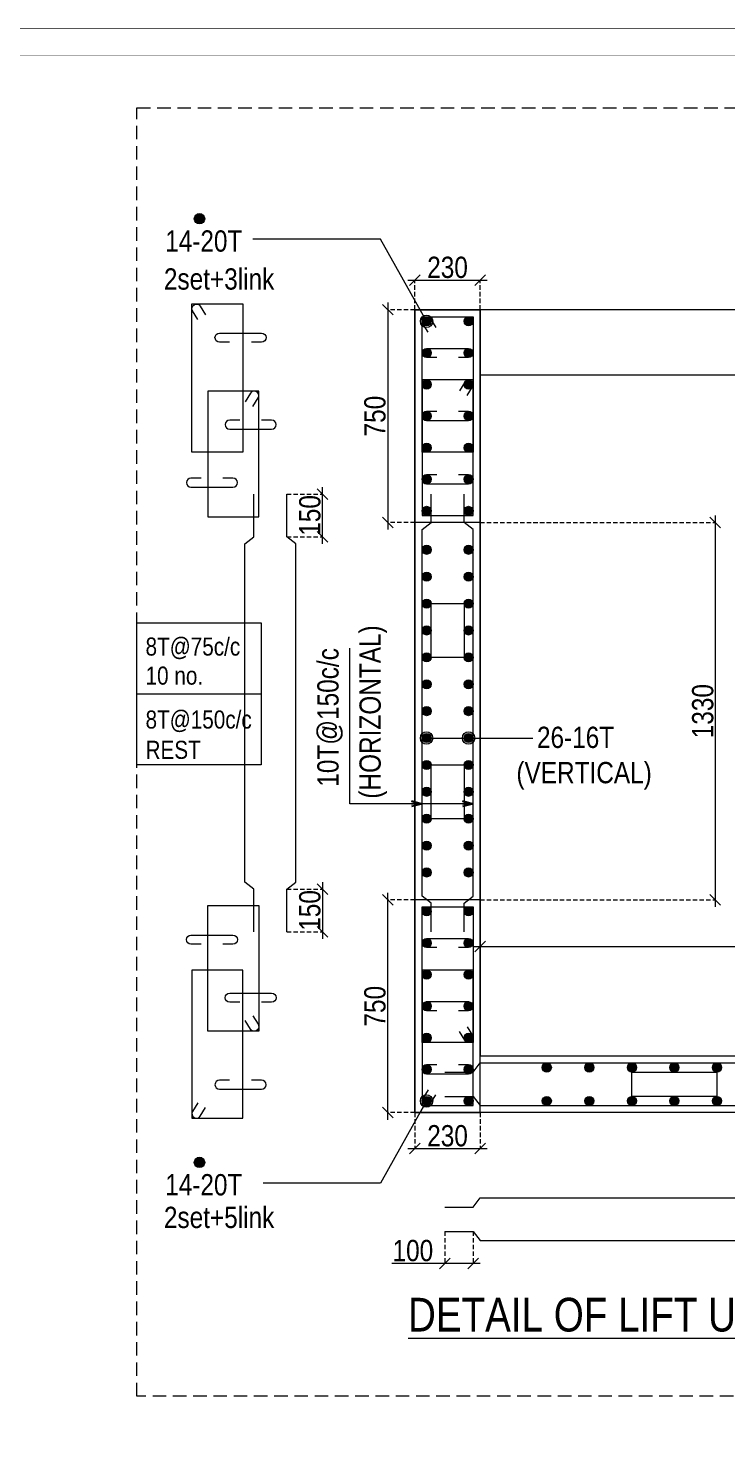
# Model space of a CAD drawing. Header units: millimetres. Extents: x 1112055 to 3390982, y -148532 to 766891.
# Drawn here: x 2269805 to 2279657, y 266328 to 286292 of the extents above; entities that cross this region are included whole.
import ezdxf

# ---------------------------------------------------------------- set-up
doc = ezdxf.new("R2010")
doc.units = ezdxf.units.MM
doc.header["$PDMODE"] = 35
doc.header["$PDSIZE"] = -25
doc.linetypes.add('DASHED2', pattern=[0.375, 0.25, -0.125])
doc.linetypes.add('Hidden', pattern=[9.525, 6.35, -3.175])
for name, color, linetype, lineweight in [('B COL. SIZE DIM', 220, 'Continuous', 25), ('B COLUMN', 1, 'Hidden', 9), ('B P.C.C', 251, 'Continuous', 0), ('B STEEL', 34, 'Continuous', 15), ('B STEEL TEXT', 7, 'Continuous', 15), ('B TITLE BLOCK', 250, 'Continuous', 0)]:
    doc.layers.add(name, color=color, linetype=linetype, lineweight=lineweight)
doc.styles.add('ARIAL', font='arial.ttf')
doc.styles.add('dim inside', font='romans.shx', dxfattribs={"width": 0.8, "height": 125})
doc.styles.add('SWINC', font='swissc.ttf')
doc.dimstyles.new('DIM 1', dxfattribs={"dimscale": 0, "dimtxt": 230, "dimasz": 150, "dimexe": 0.18, "dimexo": 0.0625, "dimgap": 0.5, "dimtad": 1, "dimdec": 0, "dimzin": 0, "dimdsep": 46, "dimtxsty": 'ARIAL', "dimblk": 'OBLIQUE', "dimcen": 6, "dimse1": 1, "dimse2": 1, "dimclrd": 256, "dimclrt": 256, "dimadec": 0, "dimazin": 2, "dimtfac": 0.75, "dimtdec": 0, "dimtix": 1, "dimtofl": 0, "dimtmove": 1, "dimatfit": 3, "dimldrblk": 'OPEN30', "dimfxl": 0.18, "dimfrac": 1, "dimtolj": 1, "dimtzin": 0, "dimlwd": -1, "dimarcsym": 0})
doc.dimstyles.new('dim inside', dxfattribs={"dimtxt": 125, "dimasz": 100, "dimexe": 0, "dimexo": 0, "dimgap": 10, "dimtad": 0, "dimdec": 0, "dimzin": 0, "dimdsep": 46, "dimtxsty": 'dim inside', "dimblk": 'SMALL', "dimcen": 0.09, "dimadec": 0, "dimazin": 0, "dimtfac": 1, "dimtdec": 0, "dimtofl": 0, "dimtmove": 0, "dimatfit": 3, "dimfxl": 1, "dimtolj": 1, "dimtzin": 0, "dimarcsym": 2})

# ---------------------------------------------------------------- blocks, each defined once
blk = doc.blocks.new('_Oblique')
at = {"color": 0, "linetype": 'ByBlock', "lineweight": -2}
blk.add_line((-0.5, -0.5), (0.5, 0.5), dxfattribs=at)
blk = doc.blocks.new('*D679')
at = {"layer": 'B COL. SIZE DIM', "color": 250, "lineweight": 9, "ltscale": 250, "transparency": 16777216}
blk.add_line((2275159, 282742), (2276279, 282742), dxfattribs=at)
at = {"layer": 'B COL. SIZE DIM', "color": 250, "linetype": 'DASHED2', "lineweight": 9, "ltscale": 250, "transparency": 16777216}
for p, q in [((2275259, 282326), (2275259, 282742)), ((2276179, 282326), (2276179, 282742))]:
    blk.add_line(p, q, dxfattribs=at)
at = {"layer": 'Defpoints', "color": 0, "ltscale": 250, "transparency": 16777216}
for p in [(2276179, 282742), (2275259, 282326), (2276179, 282326)]:
    blk.add_point(p, dxfattribs=at)
at = {"layer": 'B COL. SIZE DIM', "color": 250, "lineweight": 9, "ltscale": 250, "transparency": 16777216, "xscale": 150, "yscale": 150, "zscale": 150, "rotation": 180}
blk.add_blockref('_Oblique', (2275259, 282742), dxfattribs=at)
at = {"layer": 'B COL. SIZE DIM', "color": 250, "lineweight": 9, "ltscale": 250, "transparency": 16777216, "xscale": 150, "yscale": 150, "zscale": 150}
blk.add_blockref('_Oblique', (2276179, 282742), dxfattribs=at)
at = {"layer": 'B COL. SIZE DIM', "color": 6, "ltscale": 250, "transparency": 16777216, "insert": (2275719, 282921), "char_height": 300, "attachment_point": 5, "style": 'SWINC'}
blk.add_mtext('\\A1;230', dxfattribs=at)
blk = doc.blocks.new('*D680')
at = {"layer": 'B COL. SIZE DIM', "color": 250, "lineweight": 9, "ltscale": 250, "transparency": 16777216}
blk.add_line((2274875, 282426), (2274875, 279226), dxfattribs=at)
at = {"layer": 'B COL. SIZE DIM', "color": 250, "linetype": 'DASHED2', "lineweight": 9, "ltscale": 250, "transparency": 16777216}
for p, q in [((2275259, 282326), (2274875, 282326)), ((2275259, 279326), (2274875, 279326))]:
    blk.add_line(p, q, dxfattribs=at)
at = {"layer": 'Defpoints', "color": 0, "ltscale": 250, "transparency": 16777216}
for p in [(2275259, 282326), (2274875, 279326), (2275259, 279326)]:
    blk.add_point(p, dxfattribs=at)
at = {"layer": 'B COL. SIZE DIM', "color": 250, "lineweight": 9, "ltscale": 250, "transparency": 16777216, "xscale": 150, "yscale": 150, "zscale": 150}
for p, rotation in [((2274875, 282326), 90), ((2274875, 279326), 270)]:
    blk.add_blockref('_Oblique', p, dxfattribs=dict(at, rotation=rotation))
at = {"layer": 'B COL. SIZE DIM', "color": 6, "ltscale": 250, "transparency": 16777216, "insert": (2274696, 280826), "char_height": 300, "attachment_point": 5, "rotation": 90, "style": 'SWINC'}
blk.add_mtext('\\A1;750', dxfattribs=at)
blk = doc.blocks.new('*D670')
at = {"layer": 'B COL. SIZE DIM', "color": 250, "linetype": 'DASHED2', "lineweight": 9, "ltscale": 250, "transparency": 16777216}
for p, q in [((2275259, 271008), (2275259, 270501)), ((2276179, 271008), (2276179, 270501))]:
    blk.add_line(p, q, dxfattribs=at)
at = {"layer": 'B COL. SIZE DIM', "color": 250, "lineweight": 9, "ltscale": 250, "transparency": 16777216}
blk.add_line((2275159, 270501), (2276279, 270501), dxfattribs=at)
at = {"layer": 'Defpoints', "color": 0, "ltscale": 250, "transparency": 16777216}
for p in [(2275259, 271008), (2276179, 271008), (2276179, 270501)]:
    blk.add_point(p, dxfattribs=at)
at = {"layer": 'B COL. SIZE DIM', "color": 250, "lineweight": 9, "ltscale": 250, "transparency": 16777216, "xscale": 150, "yscale": 150, "zscale": 150, "rotation": 180}
blk.add_blockref('_Oblique', (2275259, 270501), dxfattribs=at)
at = {"layer": 'B COL. SIZE DIM', "color": 250, "lineweight": 9, "ltscale": 250, "transparency": 16777216, "xscale": 150, "yscale": 150, "zscale": 150}
blk.add_blockref('_Oblique', (2276179, 270501), dxfattribs=at)
at = {"layer": 'B COL. SIZE DIM', "color": 6, "ltscale": 250, "transparency": 16777216, "insert": (2275719, 270680), "char_height": 300, "attachment_point": 5, "style": 'SWINC'}
blk.add_mtext('\\A1;230', dxfattribs=at)
blk = doc.blocks.new('_Open30')
at = {"color": 0, "linetype": 'ByBlock', "lineweight": -2}
for p, q in [((-1, 0.27), (0, 0)), ((0, 0), (-1, -0.27)), ((0, 0), (-1, 0))]:
    blk.add_line(p, q, dxfattribs=at)
blk = doc.blocks.new('*D671')
at = {"layer": 'B COL. SIZE DIM', "color": 250, "linetype": 'DASHED2', "lineweight": 9, "ltscale": 250, "transparency": 16777216}
for p, q in [((2273452, 274158), (2273957, 274158)), ((2273452, 273558), (2273957, 273558))]:
    blk.add_line(p, q, dxfattribs=at)
at = {"layer": 'B COL. SIZE DIM', "color": 250, "lineweight": 9, "ltscale": 250, "transparency": 16777216}
blk.add_line((2273957, 274258), (2273957, 273458), dxfattribs=at)
at = {"layer": 'Defpoints', "color": 0, "ltscale": 250, "transparency": 16777216}
for p in [(2273452, 274158), (2273452, 273558), (2273957, 273558)]:
    blk.add_point(p, dxfattribs=at)
at = {"layer": 'B COL. SIZE DIM', "color": 250, "lineweight": 9, "ltscale": 250, "transparency": 16777216, "xscale": 150, "yscale": 150, "zscale": 150}
for p, rotation in [((2273957, 274158), 90), ((2273957, 273558), 270)]:
    blk.add_blockref('_Oblique', p, dxfattribs=dict(at, rotation=rotation))
at = {"layer": 'B COL. SIZE DIM', "color": 6, "ltscale": 250, "transparency": 16777216, "insert": (2273778, 273858), "char_height": 300, "attachment_point": 5, "rotation": 90, "style": 'SWINC'}
blk.add_mtext('\\A1;150', dxfattribs=at)
blk = doc.blocks.new('*D672')
at = {"layer": 'B COL. SIZE DIM', "color": 250, "linetype": 'DASHED2', "lineweight": 9, "ltscale": 250, "transparency": 16777216}
for p, q in [((2273452, 279726), (2273957, 279726)), ((2273452, 279126), (2273957, 279126))]:
    blk.add_line(p, q, dxfattribs=at)
at = {"layer": 'B COL. SIZE DIM', "color": 250, "lineweight": 9, "ltscale": 250, "transparency": 16777216}
blk.add_line((2273957, 279026), (2273957, 279826), dxfattribs=at)
at = {"layer": 'Defpoints', "color": 0, "ltscale": 250, "transparency": 16777216}
for p in [(2273452, 279726), (2273957, 279726), (2273452, 279126)]:
    blk.add_point(p, dxfattribs=at)
at = {"layer": 'B COL. SIZE DIM', "color": 250, "lineweight": 9, "ltscale": 250, "transparency": 16777216, "xscale": 150, "yscale": 150, "zscale": 150}
for p, rotation in [((2273957, 279726), 90), ((2273957, 279126), 270)]:
    blk.add_blockref('_Oblique', p, dxfattribs=dict(at, rotation=rotation))
at = {"layer": 'B COL. SIZE DIM', "color": 6, "ltscale": 250, "transparency": 16777216, "insert": (2273778, 279426), "char_height": 300, "attachment_point": 5, "rotation": 90, "style": 'SWINC'}
blk.add_mtext('\\A1;150', dxfattribs=at)
blk = doc.blocks.new('*D678')
at = {"layer": 'B COL. SIZE DIM', "color": 250, "linetype": 'DASHED2', "lineweight": 9, "ltscale": 250, "transparency": 16777216}
for p, q in [((2275679, 269333), (2275679, 268883)), ((2276079, 269333), (2276079, 268883))]:
    blk.add_line(p, q, dxfattribs=at)
at = {"layer": 'B COL. SIZE DIM', "color": 250, "lineweight": 9, "ltscale": 250, "transparency": 16777216}
for p, q in [((2275679, 268883), (2274932, 268883)), ((2276179, 268883), (2275679, 268883))]:
    blk.add_line(p, q, dxfattribs=at)
at = {"layer": 'Defpoints', "color": 0, "ltscale": 250, "transparency": 16777216}
for p in [(2275679, 269333), (2276079, 269333), (2275679, 268883)]:
    blk.add_point(p, dxfattribs=at)
at = {"layer": 'B COL. SIZE DIM', "color": 250, "lineweight": 9, "ltscale": 250, "transparency": 16777216, "xscale": 150, "yscale": 150, "zscale": 150, "rotation": 180}
blk.add_blockref('_Oblique', (2275679, 268883), dxfattribs=at)
at = {"layer": 'B COL. SIZE DIM', "color": 250, "lineweight": 9, "ltscale": 250, "transparency": 16777216, "xscale": 150, "yscale": 150, "zscale": 150}
blk.add_blockref('_Oblique', (2276079, 268883), dxfattribs=at)
at = {"layer": 'B COL. SIZE DIM', "color": 6, "ltscale": 250, "transparency": 16777216, "insert": (2275230, 269062), "char_height": 300, "attachment_point": 5, "style": 'SWINC'}
blk.add_mtext('\\A1;100', dxfattribs=at)
blk = doc.blocks.new('*D681')
at = {"layer": 'B COL. SIZE DIM', "color": 250, "lineweight": 9, "ltscale": 250, "transparency": 16777216}
blk.add_line((2274875, 270908), (2274875, 274108), dxfattribs=at)
at = {"layer": 'B COL. SIZE DIM', "color": 250, "linetype": 'DASHED2', "lineweight": 9, "ltscale": 250, "transparency": 16777216}
for p, q in [((2275259, 274008), (2274875, 274008)), ((2275259, 271008), (2274875, 271008))]:
    blk.add_line(p, q, dxfattribs=at)
at = {"layer": 'Defpoints', "color": 0, "ltscale": 250, "transparency": 16777216}
for p in [(2274875, 274008), (2275259, 274008), (2275259, 271008)]:
    blk.add_point(p, dxfattribs=at)
at = {"layer": 'B COL. SIZE DIM', "color": 250, "lineweight": 9, "ltscale": 250, "transparency": 16777216, "xscale": 150, "yscale": 150, "zscale": 150}
for p, rotation in [((2274875, 274008), 90), ((2274875, 271008), 270)]:
    blk.add_blockref('_Oblique', p, dxfattribs=dict(at, rotation=rotation))
at = {"layer": 'B COL. SIZE DIM', "color": 6, "ltscale": 250, "transparency": 16777216, "insert": (2274696, 272508), "char_height": 300, "attachment_point": 5, "rotation": 90, "style": 'SWINC'}
blk.add_mtext('\\A1;750', dxfattribs=at)
blk = doc.blocks.new('*D2498')
at = {"layer": 'B COL. SIZE DIM', "color": 250, "linetype": 'DASHED2', "lineweight": 9, "ltscale": 250, "transparency": 16777216}
for p, q in [((2276179, 279326), (2279495, 279326)), ((2276179, 274008), (2279495, 274008))]:
    blk.add_line(p, q, dxfattribs=at)
at = {"layer": 'B COL. SIZE DIM', "color": 250, "lineweight": 9, "ltscale": 250, "transparency": 16777216}
blk.add_line((2279495, 279426), (2279495, 273908), dxfattribs=at)
at = {"layer": 'Defpoints', "color": 0, "transparency": 16777216}
for p in [(2276179, 279326), (2276179, 274008), (2279495, 274008)]:
    blk.add_point(p, dxfattribs=at)
at = {"layer": 'B COL. SIZE DIM', "color": 250, "lineweight": 9, "transparency": 16777216, "xscale": 150, "yscale": 150, "zscale": 150}
for p, rotation in [((2279495, 279326), 90.0000000004164), ((2279495, 274008), 270.0000000004164)]:
    blk.add_blockref('_Oblique', p, dxfattribs=dict(at, rotation=rotation))
at = {"layer": 'B COL. SIZE DIM', "color": 6, "transparency": 16777216, "insert": (2279320, 276667), "char_height": 300, "attachment_point": 5, "rotation": 90, "style": 'SWINC'}
blk.add_mtext('\\A1;1330', dxfattribs=at)
blk = doc.blocks.new('*D2499')
at = {"layer": 'B COL. SIZE DIM', "color": 250, "lineweight": 9, "ltscale": 250, "transparency": 16777216}
blk.add_line((2276079, 273349), (2284959, 273349), dxfattribs=at)
at = {"layer": 'B COL. SIZE DIM', "color": 250, "linetype": 'DASHED2', "lineweight": 9, "ltscale": 250, "transparency": 16777216}
for p, q in [((2276179, 271808), (2276179, 273349)), ((2284859, 271808), (2284859, 273349))]:
    blk.add_line(p, q, dxfattribs=at)
at = {"layer": 'Defpoints', "color": 0, "transparency": 16777216}
for p in [(2284859, 273349), (2276179, 271808), (2284859, 271808)]:
    blk.add_point(p, dxfattribs=at)
at = {"layer": 'B COL. SIZE DIM', "color": 250, "lineweight": 9, "transparency": 16777216, "xscale": 150, "yscale": 150, "zscale": 150, "rotation": 180}
blk.add_blockref('_Oblique', (2276179, 273349), dxfattribs=at)
at = {"layer": 'B COL. SIZE DIM', "color": 250, "lineweight": 9, "transparency": 16777216, "xscale": 150, "yscale": 150, "zscale": 150}
blk.add_blockref('_Oblique', (2284859, 273349), dxfattribs=at)
at = {"layer": 'B COL. SIZE DIM', "color": 6, "transparency": 16777216, "insert": (2280519, 273524), "char_height": 300, "attachment_point": 5, "style": 'SWINC'}
blk.add_mtext('\\A1;2170', dxfattribs=at)

msp = doc.modelspace()

# ---------------------------------------------------------------- hatches: boundary and pattern name
at = {"layer": 'B STEEL', "lineweight": 13}
h = msp.add_hatch(color=256, dxfattribs=at)
h.dxf.hatch_style = 1
edge = h.paths.add_edge_path()
edge.add_arc((2272219.9, 283608.4), 73.3, 0, 360)
at = {"layer": 'B STEEL', "lineweight": 9, "ltscale": 0.5}
h = msp.add_hatch(color=34, dxfattribs=at)
edge = h.paths.add_edge_path()
edge.add_arc((2275423.4, 282162.1), 64, 360, 720, ccw=False)
h = msp.add_hatch(color=34, dxfattribs=at)
edge = h.paths.add_edge_path()
edge.add_arc((2276015.4, 282162.1), 64, -180, 180)
h = msp.add_hatch(color=34, dxfattribs=at)
edge = h.paths.add_edge_path()
edge.add_arc((2275423.4, 281716.8), 64, -360, 0)
h = msp.add_hatch(color=34, dxfattribs=at)
edge = h.paths.add_edge_path()
edge.add_arc((2276015.4, 281716.8), 64, 180, 540, ccw=False)
h = msp.add_hatch(color=34, dxfattribs=at)
edge = h.paths.add_edge_path()
edge.add_arc((2275423.4, 281271.4), 64, -360, 0)
h = msp.add_hatch(color=34, dxfattribs=at)
edge = h.paths.add_edge_path()
edge.add_arc((2276015.4, 281271.4), 64, 180, 540, ccw=False)
h = msp.add_hatch(color=34, dxfattribs=at)
edge = h.paths.add_edge_path()
edge.add_arc((2275423.4, 280826.1), 64, -360, 0)
h = msp.add_hatch(color=34, dxfattribs=at)
edge = h.paths.add_edge_path()
edge.add_arc((2276015.4, 280826.1), 64, 180, 540, ccw=False)
h = msp.add_hatch(color=34, dxfattribs=at)
edge = h.paths.add_edge_path()
edge.add_arc((2275423.4, 280380.8), 64, -360, 0)
h = msp.add_hatch(color=34, dxfattribs=at)
edge = h.paths.add_edge_path()
edge.add_arc((2276015.4, 280380.8), 64, 180, 540, ccw=False)
h = msp.add_hatch(color=34, dxfattribs=at)
edge = h.paths.add_edge_path()
edge.add_arc((2275423.4, 279935.5), 64, -360, 0)
h = msp.add_hatch(color=34, dxfattribs=at)
edge = h.paths.add_edge_path()
edge.add_arc((2276015.4, 279935.5), 64, 180, 540, ccw=False)
h = msp.add_hatch(color=34, dxfattribs=at)
edge = h.paths.add_edge_path()
edge.add_arc((2275423.4, 279490.1), 64, -360, 0)
h = msp.add_hatch(color=34, dxfattribs=at)
edge = h.paths.add_edge_path()
edge.add_arc((2276015.4, 279490.1), 64, 180, 540, ccw=False)
h = msp.add_hatch(color=34, dxfattribs=at)
edge = h.paths.add_edge_path()
edge.add_arc((2275423.4, 278941.1), 64, 360, 720, ccw=False)
h = msp.add_hatch(color=34, dxfattribs=at)
edge = h.paths.add_edge_path()
edge.add_arc((2276015.4, 278941.1), 64, -180, 180)
h = msp.add_hatch(color=34, dxfattribs=at)
edge = h.paths.add_edge_path()
edge.add_arc((2275423.4, 278562.1), 64, 360, 720, ccw=False)
h = msp.add_hatch(color=34, dxfattribs=at)
edge = h.paths.add_edge_path()
edge.add_arc((2276015.4, 278562.1), 64, -180, 180)
h = msp.add_hatch(color=34, dxfattribs=at)
edge = h.paths.add_edge_path()
edge.add_arc((2275423.4, 278183.1), 64, 360, 720, ccw=False)
h = msp.add_hatch(color=34, dxfattribs=at)
edge = h.paths.add_edge_path()
edge.add_arc((2276015.4, 278183.1), 64, -180, 180)
h = msp.add_hatch(color=34, dxfattribs=at)
edge = h.paths.add_edge_path()
edge.add_arc((2275423.4, 277804.1), 64, 360, 720, ccw=False)
h = msp.add_hatch(color=34, dxfattribs=at)
edge = h.paths.add_edge_path()
edge.add_arc((2276015.4, 277804.1), 64, -180, 180)
h = msp.add_hatch(color=34, dxfattribs=at)
edge = h.paths.add_edge_path()
edge.add_arc((2275423.4, 277425.1), 64, 360, 720, ccw=False)
h = msp.add_hatch(color=34, dxfattribs=at)
edge = h.paths.add_edge_path()
edge.add_arc((2276015.4, 277425.1), 64, -180, 180)
h = msp.add_hatch(color=34, dxfattribs=at)
edge = h.paths.add_edge_path()
edge.add_arc((2275423.4, 277046.1), 64, 360, 720, ccw=False)
h = msp.add_hatch(color=34, dxfattribs=at)
edge = h.paths.add_edge_path()
edge.add_arc((2276015.4, 277046.1), 64, -180, 180)
h = msp.add_hatch(color=34, dxfattribs=at)
edge = h.paths.add_edge_path()
edge.add_arc((2275423.4, 276667.1), 64, 360, 720, ccw=False)
h = msp.add_hatch(color=34, dxfattribs=at)
edge = h.paths.add_edge_path()
edge.add_arc((2276015.4, 276667.1), 64, -180, 180)
h = msp.add_hatch(color=34, dxfattribs=at)
edge = h.paths.add_edge_path()
edge.add_arc((2275423.4, 276288.1), 64, 360, 720, ccw=False)
h = msp.add_hatch(color=34, dxfattribs=at)
edge = h.paths.add_edge_path()
edge.add_arc((2276015.4, 276288.1), 64, -180, 180)
h = msp.add_hatch(color=34, dxfattribs=at)
edge = h.paths.add_edge_path()
edge.add_arc((2275423.4, 275909.1), 64, 360, 720, ccw=False)
h = msp.add_hatch(color=34, dxfattribs=at)
edge = h.paths.add_edge_path()
edge.add_arc((2276015.4, 275909.1), 64, -180, 180)
h = msp.add_hatch(color=34, dxfattribs=at)
edge = h.paths.add_edge_path()
edge.add_arc((2275423.4, 275530.1), 64, 360, 720, ccw=False)
h = msp.add_hatch(color=34, dxfattribs=at)
edge = h.paths.add_edge_path()
edge.add_arc((2276015.4, 275530.1), 64, -180, 180)
h = msp.add_hatch(color=34, dxfattribs=at)
edge = h.paths.add_edge_path()
edge.add_arc((2275423.4, 275151.1), 64, 360, 720, ccw=False)
h = msp.add_hatch(color=34, dxfattribs=at)
edge = h.paths.add_edge_path()
edge.add_arc((2276015.4, 275151.1), 64, -180, 180)
h = msp.add_hatch(color=34, dxfattribs=at)
edge = h.paths.add_edge_path()
edge.add_arc((2275423.4, 274772.1), 64, 360, 720, ccw=False)
h = msp.add_hatch(color=34, dxfattribs=at)
edge = h.paths.add_edge_path()
edge.add_arc((2276015.4, 274772.1), 64, -180, 180)
h = msp.add_hatch(color=34, dxfattribs=at)
edge = h.paths.add_edge_path()
edge.add_arc((2275423.4, 274393.1), 64, 360, 720, ccw=False)
h = msp.add_hatch(color=34, dxfattribs=at)
edge = h.paths.add_edge_path()
edge.add_arc((2276015.4, 274393.1), 64, -180, 180)
h = msp.add_hatch(color=34, dxfattribs=at)
edge = h.paths.add_edge_path()
edge.add_arc((2275423.4, 273844.1), 64, 360, 720, ccw=False)
h = msp.add_hatch(color=34, dxfattribs=at)
edge = h.paths.add_edge_path()
edge.add_arc((2276015.4, 273844.1), 64, -180, 180)
h = msp.add_hatch(color=34, dxfattribs=at)
edge = h.paths.add_edge_path()
edge.add_arc((2275423.4, 273398.8), 64, -360, 0)
h = msp.add_hatch(color=34, dxfattribs=at)
edge = h.paths.add_edge_path()
edge.add_arc((2276015.4, 273398.8), 64, 180, 540, ccw=False)
h = msp.add_hatch(color=34, dxfattribs=at)
edge = h.paths.add_edge_path()
edge.add_arc((2275423.4, 272953.4), 64, -360, 0)
h = msp.add_hatch(color=34, dxfattribs=at)
edge = h.paths.add_edge_path()
edge.add_arc((2276015.4, 272953.4), 64, 180, 540, ccw=False)
h = msp.add_hatch(color=34, dxfattribs=at)
edge = h.paths.add_edge_path()
edge.add_arc((2275423.4, 272508.1), 64, -360, 0)
h = msp.add_hatch(color=34, dxfattribs=at)
edge = h.paths.add_edge_path()
edge.add_arc((2276015.4, 272508.1), 64, 180, 540, ccw=False)
h = msp.add_hatch(color=34, dxfattribs=at)
edge = h.paths.add_edge_path()
edge.add_arc((2275423.4, 272062.8), 64, -360, 0)
h = msp.add_hatch(color=34, dxfattribs=at)
edge = h.paths.add_edge_path()
edge.add_arc((2276015.4, 272062.8), 64, 180, 540, ccw=False)
h = msp.add_hatch(color=34, dxfattribs=at)
edge = h.paths.add_edge_path()
edge.add_arc((2275423.4, 271617.4), 64, -360, 0)
h = msp.add_hatch(color=34, dxfattribs=at)
edge = h.paths.add_edge_path()
edge.add_arc((2276015.4, 271617.4), 64, 180, 540, ccw=False)
h = msp.add_hatch(color=34, dxfattribs=at)
edge = h.paths.add_edge_path()
edge.add_arc((2277119.4, 271644.1), 64, 180, 540, ccw=False)
h = msp.add_hatch(color=34, dxfattribs=at)
edge = h.paths.add_edge_path()
edge.add_arc((2277719.4, 271644.1), 64, 180, 540, ccw=False)
h = msp.add_hatch(color=34, dxfattribs=at)
edge = h.paths.add_edge_path()
edge.add_arc((2278319.4, 271644.1), 64, 180, 540, ccw=False)
h = msp.add_hatch(color=34, dxfattribs=at)
edge = h.paths.add_edge_path()
edge.add_arc((2278919.4, 271644.1), 64, 180, 540, ccw=False)
h = msp.add_hatch(color=34, dxfattribs=at)
edge = h.paths.add_edge_path()
edge.add_arc((2279519.4, 271644.1), 64, 180, 540, ccw=False)
h = msp.add_hatch(color=34, dxfattribs=at)
edge = h.paths.add_edge_path()
edge.add_arc((2275423.4, 271172.1), 64, -360, 0)
h = msp.add_hatch(color=34, dxfattribs=at)
edge = h.paths.add_edge_path()
edge.add_arc((2276015.4, 271172.1), 64, 180, 540, ccw=False)
h = msp.add_hatch(color=34, dxfattribs=at)
edge = h.paths.add_edge_path()
edge.add_arc((2277119.4, 271172.1), 64, 180, 540, ccw=False)
h = msp.add_hatch(color=34, dxfattribs=at)
edge = h.paths.add_edge_path()
edge.add_arc((2277719.4, 271172.1), 64, 180, 540, ccw=False)
h = msp.add_hatch(color=34, dxfattribs=at)
edge = h.paths.add_edge_path()
edge.add_arc((2278319.4, 271172.1), 64, 180, 540, ccw=False)
h = msp.add_hatch(color=34, dxfattribs=at)
edge = h.paths.add_edge_path()
edge.add_arc((2278919.4, 271172.1), 64, 180, 540, ccw=False)
h = msp.add_hatch(color=34, dxfattribs=at)
edge = h.paths.add_edge_path()
edge.add_arc((2279519.4, 271172.1), 64, 180, 540, ccw=False)
at = {"layer": 'B STEEL', "lineweight": 13}
h = msp.add_hatch(color=256, dxfattribs=at)
h.dxf.hatch_style = 1
edge = h.paths.add_edge_path()
edge.add_arc((2272219.9, 270306.1), 73.3, 0, 360)

# ---------------------------------------------------------------- linework, layer by layer
at = {"layer": 'B COLUMN', "color": 1, "linetype": 'ByBlock', "lineweight": 20}
for points in [[(2284859.4, 282326.1), (2285779.4, 282326.1), (2285779.4, 271008.1), (2275259.4, 271008.1), (2275259.4, 282326.1), (2276179.4, 282326.1), (2276179.4, 271808.1), (2284859.4, 271808.1)], [(2276179.4, 282326.1), (2275259.4, 282326.1), (2275259.4, 271008.1), (2276179.4, 271008.1)], [(2276179.4, 279326.1), (2275259.4, 279326.1), (2275259.4, 282326.1), (2276179.4, 282326.1)], [(2276179.4, 281406.1), (2284859.4, 281406.1), (2284859.4, 282326.1), (2276179.4, 282326.1)], [(2276179.4, 274008.1), (2275259.4, 274008.1), (2275259.4, 271008.1), (2276179.4, 271008.1)]]:
    msp.add_lwpolyline(points, close=True, dxfattribs=at)
at = {"layer": 'B P.C.C', "color": 250, "lineweight": 0, "ltscale": 30}
msp.add_line((2271338, 276911.5), (2273091.2, 276911.5), dxfattribs=at)
at = {"layer": 'B P.C.C', "color": 250, "linetype": 'Hidden', "lineweight": 0, "ltscale": 30}
msp.add_lwpolyline([(2271338, 285169), (2290609.8, 285169), (2290609.8, 267010.8), (2271338, 267010.8)], close=True, dxfattribs=at)
at = {"layer": 'B P.C.C', "color": 250, "lineweight": 0, "ltscale": 30}
msp.add_lwpolyline([(2271338, 277914.1), (2273091.2, 277914.1), (2273091.2, 275908.9), (2271338, 275908.9)], close=True, dxfattribs=at)
at = {"layer": 'B STEEL', "lineweight": 13}
for points in [[(2272832.7, 280316.8), (2272112.7, 280316.8), (2272112.7, 282406), (2272832.7, 282406)], [(2276079.4, 280316.8), (2275359.4, 280316.8), (2275359.4, 282226.1), (2276079.4, 282226.1)], [(2276079.4, 281335.5), (2275359.4, 281335.5), (2275359.4, 279426.1), (2276079.4, 279426.1)], [(2273056.7, 281179), (2272336.7, 281179), (2272336.7, 279406), (2273056.7, 279406)], [(2273056.7, 272155.2), (2272336.7, 272155.2), (2272336.7, 273928.2), (2273056.7, 273928.2)], [(2276079.4, 271998.8), (2275359.4, 271998.8), (2275359.4, 273908.1), (2276079.4, 273908.1)], [(2272832.7, 273017.4), (2272112.7, 273017.4), (2272112.7, 270928.2), (2272832.7, 270928.2)], [(2276079.4, 273017.4), (2275359.4, 273017.4), (2275359.4, 271108.1), (2276079.4, 271108.1)]]:
    msp.add_lwpolyline(points, close=True, dxfattribs=at)
at = {"layer": 'B STEEL', "color": 34, "lineweight": 9, "ltscale": 0.5}
for points in [[(2272197, 282186.9), (2272122.2, 282308.4, -1), (2272231.2, 282375.5), (2272306, 282254.1)], [(2275443.7, 282007.1), (2275368.9, 282128.5, -1), (2275477.9, 282195.6), (2275552.7, 282074.2)], [(2272645.4, 281869), (2272502.8, 281869, -1), (2272502.8, 281997), (2273094.7, 281997, -1), (2273094.7, 281869), (2272952.1, 281869)], [(2275566.1, 281652.7), (2275423.4, 281652.7, -1), (2275423.4, 281780.8), (2276015.4, 281780.8, -1), (2276015.4, 281652.7), (2275872.7, 281652.7)], [(2275995.1, 281116.4), (2276069.9, 281237.9, 1), (2275960.9, 281305), (2275886.1, 281183.5)], [(2272972.4, 280960), (2273047.2, 281081.4, 1), (2272938.1, 281148.6), (2272863.4, 281027.1)], [(2272788.9, 280770), (2272646.3, 280770, 1), (2272646.3, 280642), (2273238.2, 280642, 1), (2273238.2, 280770), (2273095.6, 280770)], [(2275566.1, 280890.1), (2275423.4, 280890.1, 1), (2275423.4, 280762.1), (2276015.4, 280762.1, 1), (2276015.4, 280890.1), (2275872.7, 280890.1)], [(2272242.2, 279952), (2272099.5, 279952, 1), (2272099.5, 279824), (2272691.5, 279824, 1), (2272691.5, 279952), (2272548.8, 279952)], [(2275566.1, 279999.5), (2275423.4, 279999.5, 1), (2275423.4, 279871.4), (2276015.4, 279871.4, 1), (2276015.4, 279999.5), (2275872.7, 279999.5)], [(2272242.2, 273382.2), (2272099.5, 273382.2, -1), (2272099.5, 273510.2), (2272691.5, 273510.2, -1), (2272691.5, 273382.2), (2272548.8, 273382.2)], [(2275566.1, 273334.7), (2275423.4, 273334.7, -1), (2275423.4, 273462.8), (2276015.4, 273462.8, -1), (2276015.4, 273334.7), (2275872.7, 273334.7)], [(2272788.9, 272564.2), (2272646.3, 272564.2, -1), (2272646.3, 272692.2), (2273238.2, 272692.2, -1), (2273238.2, 272564.2), (2273095.6, 272564.2)], [(2275566.1, 272444.1), (2275423.4, 272444.1, -1), (2275423.4, 272572.1), (2276015.4, 272572.1, -1), (2276015.4, 272444.1), (2275872.7, 272444.1)], [(2272972.4, 272374.2), (2273047.2, 272252.8, -1), (2272938.1, 272185.7), (2272863.4, 272307.1)], [(2275995.1, 272217.8), (2276069.9, 272096.3, -1), (2275960.9, 272029.2), (2275886.1, 272150.7)], [(2275566.1, 271681.5), (2275423.4, 271681.5, 1), (2275423.4, 271553.4), (2276015.4, 271553.4, 1), (2276015.4, 271681.5), (2275872.7, 271681.5)], [(2272645.4, 271465.2), (2272502.8, 271465.2, 1), (2272502.8, 271337.2), (2273094.7, 271337.2, 1), (2273094.7, 271465.2), (2272952.1, 271465.2)], [(2275443.7, 271327.2), (2275368.9, 271205.7, 1), (2275477.9, 271138.6), (2275552.7, 271260)], [(2272197, 271147.3), (2272122.2, 271025.8, 1), (2272231.2, 270958.7), (2272306, 271080.1)]]:
    msp.add_lwpolyline(points, format="xyb", dxfattribs=at)
at = {"layer": 'B STEEL', "lineweight": 13}
for points in [[(2272988.1, 273558.1), (2272988.1, 274158.1), (2272860.1, 274258.1), (2272860.1, 279026.1), (2272988.1, 279126.1), (2272988.1, 279726.1)], [(2273452.1, 273558.1), (2273452.1, 274158.1), (2273580.1, 274258.1), (2273580.1, 279026.1), (2273452.1, 279126.1), (2273452.1, 279726.1)], [(2275487.4, 273558.1), (2275487.4, 273958.1), (2275359.4, 274058.1), (2275359.4, 279226.1), (2275487.4, 279326.1), (2275487.4, 279726.1)], [(2275951.4, 273558.1), (2275951.4, 273958.1), (2276079.4, 274058.1), (2276079.4, 279226.1), (2275951.4, 279326.1), (2275951.4, 279726.1)], [(2275679.4, 271580.1), (2276079.4, 271580.1), (2276179.4, 271708.1), (2284859.4, 271708.1), (2284959.4, 271580.1), (2285359.4, 271580.1)], [(2275679.4, 271236.1), (2276079.4, 271236.1), (2276179.4, 271108.1), (2284859.4, 271108.1), (2284959.4, 271236.1), (2285359.4, 271236.1)], [(2275679.4, 269677.3), (2276079.4, 269677.3), (2276179.4, 269805.3), (2285259.4, 269805.3), (2285359.4, 269677.3), (2285759.4, 269677.3)], [(2275679.4, 269333.4), (2276079.4, 269333.4), (2276179.4, 269205.3), (2285259.4, 269205.3), (2285359.4, 269333.4), (2285759.4, 269333.4)]]:
    msp.add_lwpolyline(points, dxfattribs=at)
at = {"layer": 'B STEEL', "color": 3, "lineweight": 13}
for points in [[(2275487.4, 278183.1), (2275951.4, 278183.1), (2275951.4, 277425.1), (2275487.4, 277425.1)], [(2275487.4, 275909.1), (2275951.4, 275909.1), (2275951.4, 275151.1), (2275487.4, 275151.1)], [(2279519.4, 271580.1), (2279519.4, 271236.1), (2278319.4, 271236.1), (2278319.4, 271580.1)]]:
    msp.add_lwpolyline(points, close=True, dxfattribs=at)
at = {"layer": 'B STEEL', "lineweight": 13}
for centre in [(2272219.9, 283608.4), (2272219.9, 270306.1)]:
    msp.add_circle(centre, 73.3, dxfattribs=at)
at = {"layer": 'B STEEL', "color": 34, "lineweight": 9, "ltscale": 0.5}
for centre in [(2275423.4, 282162.1), (2276015.4, 282162.1), (2275423.4, 281716.8), (2276015.4, 281716.8), (2275423.4, 281271.4), (2276015.4, 281271.4), (2275423.4, 280826.1), (2276015.4, 280826.1), (2275423.4, 280380.8), (2276015.4, 280380.8), (2275423.4, 279935.5), (2276015.4, 279935.5), (2275423.4, 279490.1), (2276015.4, 279490.1), (2275423.4, 278941.1), (2276015.4, 278941.1), (2275423.4, 278562.1), (2276015.4, 278562.1), (2275423.4, 278183.1), (2276015.4, 278183.1), (2275423.4, 277804.1), (2276015.4, 277804.1), (2275423.4, 277425.1), (2276015.4, 277425.1), (2275423.4, 277046.1), (2276015.4, 277046.1), (2275423.4, 276667.1), (2276015.4, 276667.1), (2275423.4, 276288.1), (2276015.4, 276288.1), (2275423.4, 275909.1), (2276015.4, 275909.1), (2275423.4, 275530.1), (2276015.4, 275530.1), (2275423.4, 275151.1), (2276015.4, 275151.1), (2275423.4, 274772.1), (2276015.4, 274772.1), (2275423.4, 274393.1), (2276015.4, 274393.1), (2275423.4, 273844.1), (2276015.4, 273844.1), (2275423.4, 273398.8), (2276015.4, 273398.8), (2275423.4, 272953.4), (2276015.4, 272953.4), (2275423.4, 272508.1), (2276015.4, 272508.1), (2275423.4, 272062.8), (2276015.4, 272062.8), (2275423.4, 271617.4), (2276015.4, 271617.4), (2277119.4, 271644.1), (2277719.4, 271644.1), (2278319.4, 271644.1), (2278919.4, 271644.1), (2279519.4, 271644.1), (2275423.4, 271172.1), (2276015.4, 271172.1), (2277119.4, 271172.1), (2277719.4, 271172.1), (2278319.4, 271172.1), (2278919.4, 271172.1), (2279519.4, 271172.1)]:
    msp.add_circle(centre, 64, dxfattribs=at)
at = {"layer": 'B TITLE BLOCK', "color": 1, "const_width": 8.39}
msp.add_lwpolyline([(2249336.4, 286287.6), (2249336.4, 238170.9), (2319723.4, 238170.9), (2319723.4, 286287.6)], close=True, dxfattribs=at)
at = {"layer": 'B TITLE BLOCK', "color": 250, "lineweight": 0, "const_width": 8.39}
msp.add_lwpolyline([(2249710.1, 285913.8), (2249710.1, 238544.6), (2319349.7, 238544.6), (2319349.7, 285913.8)], close=True, dxfattribs=at)

# ---------------------------------------------------------------- texts
at = {"layer": 'B STEEL TEXT', "lineweight": 5, "style": 'SWINC'}
for s, height, p in [('14-20T', 300, (2271736, 283143.7)), ('2set+3link', 300, (2271718.3, 282608.9)), ('8T@75c/c', 255, (2271459.4, 277450.1)), ('10 no.', 255, (2271459.4, 277040.6)), ('8T@150c/c', 255, (2271459.4, 276421.7)), ('26-16T', 300, (2276980.6, 276147.8)), ('REST', 255, (2271459.4, 275994.6)), ('(VERTICAL)', 300, (2276691.2, 275650.6)), ('14-20T', 300, (2271736, 269841.4)), ('2set+5link', 300, (2271718.3, 269381.4))]:
    msp.add_text(s, height=height, dxfattribs=at).set_placement(p)
for s, p in [('(HORIZONTAL)', (2274776.7, 275433.5)), ('10T@150c/c', (2274181.9, 275602.1))]:
    msp.add_text(s, height=300, rotation=90, dxfattribs=at).set_placement(p)
at = {"layer": 'B TITLE BLOCK', "color": 0, "style": 'SWINC'}
msp.add_text('%%UDETAIL OF LIFT UP TO GROUND FLOOR SLAB LVL.', height=475.05, dxfattribs=at).set_placement((2275161.4, 267922.6))

# ---------------------------------------------------------------- dimensions: what is measured, and where the dimension line sits
at = {"layer": 'B COL. SIZE DIM', "color": 250, "ltscale": 250}
for base, p1, p2, picture, middle in [((2276179.4, 282741.8), (2275259.4, 282326.1), (2276179.4, 282326.1), '*D679', (2275719.4, 282921)), ((2276179.4, 270500.7), (2275259.4, 271008.1), (2276179.4, 271008.1), '*D670', (2275719.4, 270679.9)), ((2275679.4, 268882.9), (2276079.4, 269333.4), (2275679.4, 269333.4), '*D678', (2275230.5, 269061.9))]:
    dim = msp.add_linear_dim(base=base, p1=p1, p2=p2, dimstyle='dim inside', override={"dimtxt": 300, "dimasz": 150, "dimgap": 25, "dimtad": 3, "dimlfac": 0.25, "dimtxsty": 'SWINC', "dimblk1": 'Oblique', "dimblk2": 'Oblique', "dimsah": 1, "dimdle": 100, "dimclrd": 250, "dimclre": 250, "dimclrt": 6, "dimfxl": 1000, "dimlwd": 9, "dimlwe": 9}, dxfattribs=at)
    dim.commit()
    dim.dimension.update_dxf_attribs({"geometry": picture, "text_midpoint": middle})
for base, p1, p2, angle, picture, middle in [((2274874.6, 279326.1), (2275259.4, 282326.1), (2275259.4, 279326.1), 90, '*D680', (2274695.8, 280826.1)), ((2273957.2, 279726.1), (2273452.1, 279126.1), (2273452.1, 279726.1), 270, '*D672', (2273778.2, 279426.1)), ((2273957.2, 273558.1), (2273452.1, 274158.1), (2273452.1, 273558.1), 90, '*D671', (2273778.2, 273858.1)), ((2274874.6, 274008.1), (2275259.4, 271008.1), (2275259.4, 274008.1), 270, '*D681', (2274695.8, 272508.1))]:
    dim = msp.add_linear_dim(base=base, p1=p1, p2=p2, angle=angle, dimstyle='dim inside', override={"dimtxt": 300, "dimasz": 150, "dimgap": 25, "dimtad": 3, "dimlfac": 0.25, "dimtxsty": 'SWINC', "dimblk1": 'Oblique', "dimblk2": 'Oblique', "dimsah": 1, "dimdle": 100, "dimclrd": 250, "dimclre": 250, "dimclrt": 6, "dimfxl": 1000, "dimlwd": 9, "dimlwe": 9}, dxfattribs=at)
    dim.commit()
    dim.dimension.update_dxf_attribs({"geometry": picture, "text_midpoint": middle})
for p1, p2, distance, picture, middle in [((2276179.3953, 279326.1072), (2276179.3953, 274008.1003), 3315.983, '*D2498', (2279320.3783, 276667.1038)), ((2276179.4, 271808.1), (2284859.4, 271808.1), 1540.6, '*D2499', (2280519.4, 273523.7))]:
    dim = msp.add_aligned_dim(p1=p1, p2=p2, distance=distance, dimstyle='dim inside', override={"dimtxt": 300, "dimasz": 150, "dimgap": 25, "dimtad": 3, "dimlfac": 0.25, "dimtxsty": 'SWINC', "dimblk1": 'Oblique', "dimblk2": 'Oblique', "dimsah": 1, "dimdle": 100, "dimclrd": 250, "dimclre": 250, "dimclrt": 6, "dimfxl": 1000, "dimlwd": 9, "dimlwe": 9}, dxfattribs=at)
    dim.commit()
    dim.dimension.update_dxf_attribs({"geometry": picture, "text_midpoint": middle})

# ---------------------------------------------------------------- leaders
at = {"layer": 'B STEEL TEXT', "lineweight": 9}
for points in [[(2275423.4, 282162.1), (2274772.8, 283318.3), (2272970.4, 283318.3)], [(2275423.4, 276288.1), (2276919.9, 276288.1)], [(2276015.4, 276288.1), (2276919.9, 276288.1)], [(2275423.4, 271172.1), (2274772.8, 270016), (2273120.5, 270016)]]:
    msp.add_leader(points, dimstyle='DIM 1', override={"dimscale": 1, "dimasz": 175, "dimtad": 0, "dimtxsty": 'SWINC', "dimldrblk": 'DotBlank', "dimfxlon": 1, "dimarcsym": 2}, dxfattribs=at)
at = {"layer": 'B STEEL TEXT', "lineweight": 5}
for points in [[(2276079.4, 275362.4), (2274340.3, 275362.4), (2274340.3, 277556.6)], [(2275359.4, 275362.4), (2274340.3, 275362.4), (2274340.3, 277556.6)]]:
    msp.add_leader(points, dimstyle='DIM 1', override={"dimscale": 1, "dimtad": 0, "dimtxsty": 'SWINC', "dimfxlon": 1, "dimlwd": 5, "dimarcsym": 2}, dxfattribs=at)

doc.saveas('drawing.dxf')
